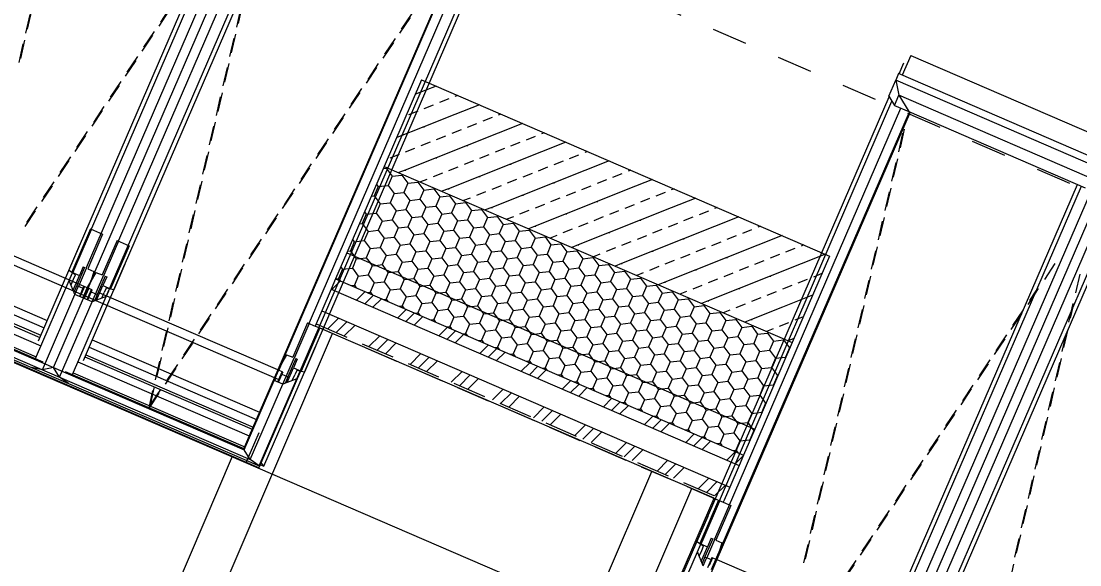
# Model space of a CAD drawing. Header units: millimetres. Extents: x 12535370 to 12592842, y 356201668 to 356234587.
# Drawn here: x 12551179 to 12554355, y 356209654 to 356211286 of the extents above; entities that cross this region are included whole.
import ezdxf

# ---------------------------------------------------------------- set-up
doc = ezdxf.new("R2010")
doc.units = ezdxf.units.MM
doc.header["$MEASUREMENT"] = 0
doc.set_wipeout_variables(frame=1)
for name, pattern in [('Dashed', [211.666667, 105.833333, -105.833333]), ('Strich 2_1mm', [150, 100, -50]), ('Wipeout_Contour', [1000, 0, -1000])]:
    doc.linetypes.add(name, pattern=pattern)
for name, color, linetype in [('New_045 Dachkonstruktionen', 7, 'Continuous'), ('New_080 Raumdefinitionen', 7, 'Continuous'), ('New_GRUNDSTÜCKSGRENZE', 7, 'Continuous')]:
    doc.layers.add(name, color=color, linetype=linetype)
for name, color, linetype, lineweight in [('New_045 Dachkonstruktionen_Pen_No__1', 7, 'Continuous', 13), ('New_255 Plangrafiken_Pen_No__1', 7, 'Continuous', 13), ('New_255 Plangrafiken_Pen_No__39', 8, 'Continuous', 13), ('New_GRUNDSTÜCKSGRENZE_Pen_No__1', 7, 'Continuous', 13)]:
    doc.layers.add(name, color=color, linetype=linetype, lineweight=lineweight)
doc.styles.add('GENERATED_STYLE_1', font='arial.ttf')
doc.dimstyles.new('GENERATED_STYLE__1', dxfattribs={"dimtxt": 125, "dimasz": 47.5, "dimexe": 0.18, "dimexo": 2, "dimgap": 0, "dimtad": 1, "dimlfac": 0.001, "dimzin": 0, "dimdsep": 46, "dimtxsty": 'GENERATED_STYLE_1', "dimblk": 'ARROWHEAD_2', "dimblk1": 'ARROWHEAD_2', "dimblk2": 'ARROWHEAD_2', "dimcen": 0.09, "dimclrd": 7, "dimclre": 7, "dimclrt": 7, "dimadec": 0, "dimazin": 0, "dimtfac": 1, "dimtdec": 4, "dimtmove": 0, "dimatfit": 3, "dimfxl": 1, "dimtolj": 1, "dimtzin": 0, "dimarcsym": 0})
pattern_1 = [(45, (12240439.16, 356160438.36), (-88.38835, 88.38835), []), (45, (12240421.48, 356160456.03), (-88.38835, 88.38835), []), (45, (12240403.8, 356160473.71), (-88.38835, 88.38835), [])]
pattern_2 = [(246.636458, (12240439.157, 356160438.356), (-47.701051, 20.606061), [30, -60]), (246.636458, (12240445.16, 356160386.74), (-47.701051, 20.606061), [30, -60]), (306.636458, (12240427.26, 356160410.815), (41.695898, 31.007291), [30, -60]), (306.636458, (12240474.96, 356160390.21), (41.695898, 31.007291), [30, -60]), (6.636458, (12240439.157, 356160438.356), (-6.005153, 51.613352), [30, -60]), (6.636458, (12240486.86, 356160417.75), (-6.005153, 51.613352), [30, -60])]

# ---------------------------------------------------------------- blocks, each defined once
blk = doc.blocks.new('Dachfenster_Kippflügel 10[11]', base_point=(12240439.2, 356160438.4))
at = {"layer": 'New_045 Dachkonstruktionen', "linetype": 'Continuous', "lineweight": 0}
for p, q in [((12551365.5, 356210454.2), (12551339.7, 356210465.3)), ((12551366.8, 356210462.8), (12551365.6, 356210454.1))]:
    blk.add_line(p, q, dxfattribs=at)
at = {"layer": 'New_045 Dachkonstruktionen', "linetype": 'Continuous', "lineweight": 0, "flags": 128}
for points in [[(12551825.3, 356211267.4), (12551838.1, 356211322.9)], [(12551830.3, 356211279), (12551843.1, 356211334.6)], [(12552319.9, 356211261.4), (12552351.6, 356211308.8)], [(12552314.8, 356211249.7), (12552346.5, 356211297.1)], [(12551810, 356211190.9), (12551822.8, 356211246.5)], [(12551805, 356211179.2), (12551817.8, 356211234.8)], [(12552264.6, 356211174.5), (12552296.3, 356211221.9)], [(12552269.6, 356211186.2), (12552301.3, 356211233.6)], [(12551784.6, 356211091.1), (12551797.4, 356211146.7)], [(12551789.7, 356211102.8), (12551802.5, 356211158.3)], [(12552214.3, 356211099.3), (12552246, 356211146.7)], [(12552219.4, 356211111), (12552251.1, 356211158.4)], [(12552169.1, 356211035.8), (12552200.8, 356211083.2)], [(12551764.3, 356211002.9), (12551777.1, 356211058.5)], [(12551769.4, 356211014.6), (12551782.2, 356211070.2)], [(12552164.1, 356211024.1), (12552195.8, 356211071.5)], [(12552113.9, 356210948.9), (12552145.5, 356210996.3)], [(12552118.9, 356210960.5), (12552150.6, 356211008)], [(12551744, 356210914.8), (12551756.8, 356210970.4)], [(12551749, 356210926.5), (12551761.9, 356210982.1)], [(12552068.7, 356210885.3), (12552100.3, 356210932.8)], [(12551728.7, 356210838.3), (12551741.5, 356210893.9)], [(12552063.6, 356210873.6), (12552095.3, 356210921.1)], [(12551723.7, 356210826.7), (12551736.5, 356210882.2)], [(12552013.4, 356210798.4), (12552045, 356210845.9)], [(12552018.4, 356210810.1), (12552050.1, 356210857.5)], [(12551708.4, 356210750.2), (12551721.2, 356210805.8)], [(12551703.4, 356210738.5), (12551716.2, 356210794.1)], [(12551963.1, 356210723.2), (12551994.8, 356210770.6)], [(12551968.2, 356210734.9), (12551999.8, 356210782.3)], [(12551683, 356210650.4), (12551695.9, 356210706)], [(12551688.1, 356210662.1), (12551700.9, 356210717.6)], [(12551917.9, 356210659.7), (12551949.6, 356210707.1)], [(12551912.9, 356210648), (12551944.5, 356210695.4)], [(12551321.6, 356210537.8), (12551354.7, 356210614.4)], [(12551662.7, 356210562.2), (12551675.5, 356210617.8)], [(12551667.8, 356210573.9), (12551680.6, 356210629.5)], [(12551862.6, 356210572.8), (12551894.3, 356210620.2)], [(12551867.7, 356210584.5), (12551899.3, 356210631.9)], [(12551647.5, 356210485.8), (12551660.3, 356210541.4)], [(12551812.4, 356210497.6), (12551844.1, 356210545)], [(12551817.4, 356210509.3), (12551849.1, 356210556.7)], [(12551230.2, 356210326.2), (12551321.6, 356210537.8)], [(12551322.7, 356210507.7), (12551329.7, 356210523.9)], [(12551328.2, 356210494), (12551335.8, 356210511.7)], [(12551330, 356210532.2), (12551330.2, 356210532.6)], [(12551334.3, 356210478.9), (12551353.1, 356210522.7)], [(12551642.4, 356210474.1), (12551655.2, 356210529.7)], [(12551221.4, 356210273.1), (12551322.7, 356210507.7)], [(12551345.4, 356210492.1), (12551336.9, 356210472.4)], [(12551363.8, 356210484.2), (12551353.1, 356210459.5)], [(12551368.4, 356210489.9), (12551358.3, 356210466.5)], [(12551381.3, 356210484.3), (12551367.8, 356210453.2)], [(12551767.2, 356210434.1), (12551798.9, 356210481.5)], [(12551242.2, 356210239.6), (12551339.7, 356210465.3)], [(12551275.9, 356210246.7), (12551365.6, 356210454.1)], [(12551358.3, 356210466.5), (12551354.9, 356210458.7)], [(12551363.4, 356210455), (12551366.8, 356210462.8)], [(12551627.1, 356210397.6), (12551639.9, 356210453.2)], [(12551762.1, 356210422.4), (12551793.8, 356210469.8)], [(12551622.1, 356210386), (12551634.9, 356210441.5)], [(12551711.9, 356210347.2), (12551743.6, 356210394.6)], [(12551716.9, 356210358.9), (12551748.6, 356210406.3)], [(12551601.8, 356210297.8), (12551614.6, 356210353.4)], [(12551606.8, 356210309.5), (12551619.6, 356210365.1)], [(12551391.8, 356210329.5), (12551893.9, 356210112.6)], [(12551661.6, 356210272), (12551693.3, 356210319.4)], [(12551666.7, 356210283.6), (12551698.4, 356210331.1)], [(12551382.2, 356210307.4), (12551884.3, 356210090.5)], [(12552028.4, 356210232.5), (12552061.5, 356210309.1)], [(12551349, 356210263.2), (12551863, 356210041.2)], [(12551369.6, 356210278.2), (12551871.7, 356210061.3)], [(12551372.4, 356210284.7), (12551874.5, 356210067.8)], [(12551581.4, 356210209.7), (12551594.3, 356210265.2)], [(12551586.5, 356210221.4), (12551599.3, 356210276.9)], [(12551616.4, 356210208.4), (12551648.1, 356210255.9)], [(12551242.2, 356210239.6), (12551209.7, 356210246.2)], [(12551275.9, 356210246.7), (12551242.2, 356210239.6)], [(12551275.9, 356210246.7), (12551847.8, 356209999.7)], [(12551310.6, 356210234.6), (12551848.8, 356210002.1)], [(12551335, 356210230.8), (12551851.2, 356210007.8)], [(12551611.4, 356210196.7), (12551643.1, 356210244.2)], [(12551948.6, 356210239.2), (12551863, 356210041.2), (12551846.6, 356210003.1)], [(12551906.4, 356209950), (12552028.4, 356210232.5)], [(12551960.5, 356210226.4), (12551949.8, 356210201.7)], [(12551951.3, 356210210.3), (12551961.4, 356210233.7)], [(12551976.9, 356210201.3), (12551995.8, 356210245.1)], [(12551992, 356210207.3), (12551999.6, 356210224.9)], [(12552005.7, 356210212.6), (12552012.7, 356210228.9)], [(12552018.5, 356210234.8), (12552018.7, 356210235.1)], [(12551293.8, 356210217.3), (12551865.7, 356209970.3)], [(12551320.9, 356210198.2), (12551892.7, 356209951.1)], [(12551847.8, 356209999.7), (12551937.4, 356210207.1)], [(12551865.7, 356209970.3), (12551963.2, 356210196)], [(12551892.7, 356209951.1), (12552005.7, 356210212.6)], [(12551939.5, 356210206.2), (12551942.8, 356210214)], [(12551948, 356210202.5), (12551951.3, 356210210.3)], [(12551978.8, 356210218.5), (12551970.3, 356210198.8)], [(12551562.1, 356210125.9), (12551573.9, 356210177.1)], [(12551563.6, 356210125.3), (12551592.8, 356210169)], [(12551566.2, 356210133.2), (12551573.8, 356210166.1), (12551579, 356210188.8)], [(12551566.2, 356210133.2), (12551584.9, 356210161.3), (12551597.9, 356210180.6)], [(12551865.7, 356209970.3), (12551847.8, 356209999.7)], [(12551892.7, 356209951.1), (12551865.7, 356209970.3)], [(12551894.5, 356209955.2), (12551906.4, 356209950)], [(12551906.4, 356209950), (12551897.7, 356209962.5)]]:
    blk.add_lwpolyline(points, dxfattribs=at)
at = {"color": 254, "linetype": 'Wipeout_Contour', "lineweight": 0, "ltscale": 2138589816.948577}
blk.add_wipeout([(12551378.1, 356210542.7), (12551423, 356210646.5), (12551386.3, 356210662.4), (12551330.2, 356210532.6), (12551353.1, 356210522.7), (12551364.4, 356210548.6)], dxfattribs=at).dxf.layer = 'New_045 Dachkonstruktionen'
at = {"color": 254, "linetype": 'Wipeout_Contour', "lineweight": 0, "ltscale": 2138587964.419727}
blk.add_wipeout([(12551974.8, 356210284.9), (12551948.6, 356210239.2), (12551963.3, 356210232.9), (12551960.5, 356210226.4), (12551978.8, 356210218.5), (12552002.4, 356210273)], dxfattribs=at).dxf.layer = 'New_045 Dachkonstruktionen'
at = {"layer": 'New_045 Dachkonstruktionen', "linetype": 'Continuous', "lineweight": 0}
for p, q in [((12551386.3, 356210662.4), (12551423, 356210646.5)), ((12551379.5, 356210457.4), (12551951.3, 356210210.3)), ((12551974.8, 356210284.9), (12551948.6, 356210239.2)), ((12551951.3, 356210210.3), (12551961.4, 356210233.7)), ((12551963.3, 356210232.9), (12551960.5, 356210226.4)), ((12551937.4, 356210207.1), (12551942.8, 356210214)), ((12551963.2, 356210196), (12551937.4, 356210207.1)), ((12552005.7, 356210212.6), (12551963.2, 356210196))]:
    blk.add_line(p, q, dxfattribs=at)
at = {"color": 254, "linetype": 'Wipeout_Contour', "lineweight": 0, "ltscale": 2138589393.733227}
blk.add_wipeout([(12551396.5, 356210534.7), (12551369, 356210546.6), (12551345.4, 356210492.1), (12551363.8, 356210484.2), (12551366.6, 356210490.7), (12551381.3, 356210484.3)], dxfattribs=at).dxf.layer = 'New_045 Dachkonstruktionen'
at = {"color": 254, "linetype": 'Wipeout_Contour', "lineweight": 0, "ltscale": 2138588273.85915}
blk.add_wipeout([(12551993.2, 356210277), (12552007, 356210271), (12551995.8, 356210245.1), (12552018.7, 356210235.1), (12552074.8, 356210365), (12552038.1, 356210380.8)], dxfattribs=at).dxf.layer = 'New_045 Dachkonstruktionen'
at = {"layer": 'New_045 Dachkonstruktionen', "linetype": 'Continuous', "lineweight": 0}
for p, q in [((12551386.3, 356210662.4), (12551330.2, 356210532.6)), ((12551423, 356210646.5), (12551378.1, 356210542.7)), ((12551321.6, 356210537.8), (12551354.7, 356210614.4)), ((12551369, 356210546.6), (12551345.4, 356210492.1)), ((12551364.4, 356210548.6), (12551353.1, 356210522.7)), ((12551364.4, 356210548.6), (12551369, 356210546.6)), ((12551378.1, 356210542.7), (12551396.5, 356210534.7)), ((12551341.4, 356210524.6), (12551321.6, 356210537.8)), ((12551322.7, 356210507.7), (12551329.7, 356210523.9)), ((12551330.2, 356210532.6), (12551353.1, 356210522.7)), ((12551335.8, 356210511.7), (12551341.4, 356210524.6)), ((12551396.5, 356210534.7), (12551381.3, 356210484.3)), ((12551339.7, 356210465.3), (12551322.7, 356210507.7)), ((12551345.4, 356210492.1), (12551363.8, 356210484.2)), ((12551368.4, 356210489.9), (12551358.3, 356210466.5)), ((12551366.6, 356210490.7), (12551363.8, 356210484.2)), ((12552038.1, 356210380.8), (12551993.2, 356210277)), ((12552074.8, 356210365), (12552018.7, 356210235.1)), ((12552061.5, 356210309.1), (12552028.4, 356210232.5)), ((12551974.8, 356210284.9), (12551993.2, 356210277)), ((12552002.4, 356210273), (12551978.8, 356210218.5)), ((12552007, 356210271), (12551995.8, 356210245.1)), ((12552002.4, 356210273), (12552007, 356210271)), ((12551960.5, 356210226.4), (12551978.8, 356210218.5)), ((12551995.8, 356210245.1), (12552018.7, 356210235.1)), ((12552005.2, 356210237.9), (12551999.6, 356210224.9)), ((12552028.4, 356210232.5), (12552005.2, 356210237.9)), ((12552012.7, 356210228.9), (12552005.7, 356210212.6))]:
    blk.add_line(p, q, dxfattribs=at)
at = {"layer": 'New_045 Dachkonstruktionen', "linetype": 'Continuous', "lineweight": 0, "flags": 128}
for points in [[(12551321.6, 356210537.8), (12551891.3, 356211856.8)], [(12551322.7, 356210507.7), (12551903.3, 356211851.6)], [(12551339.7, 356210465.3), (12551933.1, 356211838.8)], [(12551365.6, 356210454.1), (12551958.9, 356211827.6)], [(12551937.4, 356210207.1), (12552530.7, 356211580.6)], [(12552528.4, 356211581.6), (12551948.6, 356210239.2)], [(12551963.2, 356210196), (12552556.5, 356211569.4)], [(12552005.7, 356210212.6), (12552589.6, 356211564.4)], [(12552028.4, 356210232.5), (12552605.2, 356211567.7)], [(12551963.3, 356210232.9), (12551961.4, 356210233.7), (12551948.6, 356210239.2), (12551391.4, 356210479.9), (12551389.6, 356210480.7)], [(12552038.1, 356210380.8), (12552061, 356210370.9), (12552074.8, 356210365)]]:
    blk.add_lwpolyline(points, dxfattribs=at)
blk = doc.blocks.new('Dachfenster_Kippflügel 10[12]', base_point=(12240439.2, 356160438.4))
at = {"layer": 'New_045 Dachkonstruktionen', "linetype": 'Continuous', "lineweight": 0, "flags": 128}
for points in [[(12551192.5, 356211250), (12551205.3, 356211305.5)], [(12551197.5, 356211261.7), (12551210.3, 356211317.2)], [(12551592.2, 356211271.1), (12551623.9, 356211318.5)], [(12551597.3, 356211282.8), (12551629, 356211330.2)], [(12551542, 356211195.9), (12551573.7, 356211243.3)], [(12551547, 356211207.6), (12551578.7, 356211255)], [(12551172.1, 356211161.8), (12551184.9, 356211217.4)], [(12551177.2, 356211173.5), (12551190, 356211229.1)], [(12551496.8, 356211132.4), (12551528.5, 356211179.8)], [(12551491.7, 356211120.7), (12551523.4, 356211168.1)], [(12551441.5, 356211045.5), (12551473.2, 356211092.9)], [(12551446.5, 356211057.2), (12551478.2, 356211104.6)], [(12551391.2, 356210970.3), (12551422.9, 356211017.7)], [(12551396.3, 356210981.9), (12551428, 356211029.4)], [(12551346, 356210906.7), (12551377.7, 356210954.2)], [(12551341, 356210895), (12551372.7, 356210942.5)], [(12551290.8, 356210819.8), (12551322.4, 356210867.3)], [(12551295.8, 356210831.5), (12551327.5, 356210878.9)], [(12551245.6, 356210756.3), (12551277.2, 356210803.7)], [(12551240.5, 356210744.6), (12551272.2, 356210792)], [(12551190.3, 356210669.4), (12551221.9, 356210716.8)], [(12551195.3, 356210681.1), (12551227, 356210728.5)], [(12550754.7, 356210604.7), (12551256.8, 356210387.8)], [(12550745.1, 356210582.6), (12551247.2, 356210365.7)], [(12550732.5, 356210553.4), (12551234.6, 356210336.5)], [(12550735.3, 356210559.9), (12551237.4, 356210343)], [(12551456.6, 356210479.5), (12551489.7, 356210556.1)], [(12550723.8, 356210533.3), (12551237.9, 356210311.2)], [(12550637.9, 356210493.2), (12551320.9, 356210198.2)], [(12550670.4, 356210486.6), (12551293.8, 356210217.3)], [(12550704.1, 356210493.7), (12551275.9, 356210246.7)], [(12550705.1, 356210496.1), (12551243.3, 356210263.6)], [(12550707.6, 356210501.8), (12551223.8, 356210278.8)], [(12551376.7, 356210486.3), (12551363.3, 356210455.1)], [(12551365.2, 356210267.9), (12551456.6, 356210479.5)], [(12551379.5, 356210457.4), (12551389.6, 356210480.7)], [(12551405, 356210448.4), (12551423.9, 356210492.1)], [(12551446.7, 356210481.8), (12551446.8, 356210482.2)], [(12551275.9, 356210246.7), (12551365.5, 356210454.2)], [(12551332.5, 356210225.1), (12551433.9, 356210459.7)], [(12551367.6, 356210453.2), (12551371, 356210461)], [(12551376.1, 356210449.6), (12551379.5, 356210457.4)], [(12551388.6, 356210473.4), (12551377.9, 356210448.8)], [(12551407, 356210465.5), (12551398.4, 356210445.8)], [(12551420.2, 356210454.3), (12551427.8, 356210471.9)], [(12551433.9, 356210459.7), (12551440.9, 356210475.9)], [(12551293.8, 356210217.3), (12551391.3, 356210443)], [(12551293.8, 356210217.3), (12551275.9, 356210246.7)], [(12551320.9, 356210198.2), (12551293.8, 356210217.3)]]:
    blk.add_lwpolyline(points, dxfattribs=at)
at = {"color": 254, "linetype": 'Wipeout_Contour', "lineweight": 0, "ltscale": 2138589324.882519}
blk.add_wipeout([(12551403, 356210531.9), (12551376.7, 356210486.3), (12551391.4, 356210479.9), (12551388.6, 356210473.4), (12551407, 356210465.5), (12551430.5, 356210520)], dxfattribs=at).dxf.layer = 'New_045 Dachkonstruktionen'
at = {"layer": 'New_045 Dachkonstruktionen', "linetype": 'Continuous', "lineweight": 0}
for p, q in [((12551403, 356210531.9), (12551376.7, 356210486.3)), ((12551379.5, 356210457.4), (12551389.6, 356210480.7)), ((12551391.4, 356210479.9), (12551388.6, 356210473.4)), ((12551365.5, 356210454.2), (12551371, 356210461)), ((12551433.9, 356210459.7), (12551391.3, 356210443))]:
    blk.add_line(p, q, dxfattribs=at)
at = {"layer": 'New_045 Dachkonstruktionen', "linetype": 'Continuous', "lineweight": 0, "flags": 128}
for points in [[(12550794.7, 356210737.7), (12550796.5, 356210736.9), (12550809.4, 356210731.4), (12551366.6, 356210490.7), (12551368.4, 356210489.9), (12551376.7, 356210486.3), (12551381.3, 356210484.3), (12551389.6, 356210480.7)], [(12550786.4, 356210713.5), (12551358.3, 356210466.5), (12551379.5, 356210457.4)], [(12551391.3, 356210443), (12551365.6, 356210454.1), (12551365.5, 356210454.2)]]:
    blk.add_lwpolyline(points, dxfattribs=at)
at = {"color": 254, "linetype": 'Wipeout_Contour', "lineweight": 0, "ltscale": 2138589634.321473}
blk.add_wipeout([(12551421.3, 356210524), (12551435.1, 356210518.1), (12551423.9, 356210492.1), (12551446.8, 356210482.2), (12551502.9, 356210612), (12551466.2, 356210627.9)], dxfattribs=at).dxf.layer = 'New_045 Dachkonstruktionen'
at = {"layer": 'New_045 Dachkonstruktionen', "linetype": 'Continuous', "lineweight": 0}
for p, q in [((12551466.2, 356210627.9), (12551421.3, 356210524)), ((12551502.9, 356210612), (12551446.8, 356210482.2)), ((12551466.2, 356210627.9), (12551502.9, 356210612)), ((12551489.7, 356210556.1), (12551456.6, 356210479.5)), ((12551403, 356210531.9), (12551421.3, 356210524)), ((12551430.5, 356210520), (12551407, 356210465.5)), ((12551435.1, 356210518.1), (12551423.9, 356210492.1)), ((12551430.5, 356210520), (12551435.1, 356210518.1)), ((12551423.9, 356210492.1), (12551446.8, 356210482.2)), ((12551433.4, 356210484.9), (12551427.8, 356210471.9)), ((12551456.6, 356210479.5), (12551433.4, 356210484.9)), ((12551388.6, 356210473.4), (12551407, 356210465.5)), ((12551440.9, 356210475.9), (12551433.9, 356210459.7))]:
    blk.add_line(p, q, dxfattribs=at)
at = {"layer": 'New_045 Dachkonstruktionen', "linetype": 'Continuous', "lineweight": 0, "flags": 128}
for points in [[(12551365.5, 356210454.2), (12551958.8, 356211827.6)], [(12551391.3, 356210443), (12551984.6, 356211816.5)], [(12551433.9, 356210459.7), (12552014.4, 356211803.6)], [(12551456.6, 356210479.5), (12552026.3, 356211798.5)]]:
    blk.add_lwpolyline(points, dxfattribs=at)
blk = doc.blocks.new('Dachfenster_Kippflügel 10[13]', base_point=(12240439.2, 356160438.4))
at = {"layer": 'New_045 Dachkonstruktionen', "linetype": 'Continuous', "lineweight": 0, "flags": 128}
for points in [[(12553778.2, 356209476.6), (12554347.9, 356210795.6)], [(12553779.3, 356209446.5), (12554359.9, 356210790.4)], [(12553796.3, 356209404.1), (12554389.6, 356210777.6)], [(12553822.1, 356209392.9), (12554415.4, 356210766.4)], [(12554342.8, 356210470.6), (12554355.6, 356210526.2)], [(12554322.5, 356210382.4), (12554335.3, 356210438)], [(12554327.5, 356210394.1), (12554335.5, 356210428.9)], [(12554307.2, 356210306), (12554320, 356210361.6)], [(12554302.2, 356210294.3), (12554315, 356210349.9)], [(12554281.8, 356210206.2), (12554294.7, 356210261.7)], [(12554286.9, 356210217.8), (12554299.7, 356210273.4)], [(12554261.5, 356210118), (12554274.3, 356210173.6)], [(12554266.6, 356210129.7), (12554279.4, 356210185.3)], [(12554246.3, 356210041.6), (12554259.1, 356210097.1)], [(12554241.2, 356210029.9), (12554254, 356210085.5)], [(12554225.9, 356209953.4), (12554238.7, 356210009)], [(12554220.9, 356209941.7), (12554233.7, 356209997.3)], [(12554200.6, 356209853.6), (12554213.4, 356209909.2)], [(12554205.6, 356209865.3), (12554218.4, 356209920.9)], [(12554180.2, 356209765.5), (12554193.1, 356209821)], [(12554185.3, 356209777.1), (12554198.1, 356209832.7)], [(12554159.9, 356209677.3), (12554172.7, 356209732.9)], [(12554165, 356209689), (12554177.8, 356209744.6)], [(12554144.7, 356209600.9), (12554157.5, 356209656.4)]]:
    blk.add_lwpolyline(points, dxfattribs=at)
blk = doc.blocks.new('Dachfenster_Kippflügel 10[14]', base_point=(12240439.2, 356160438.4))
at = {"layer": 'New_045 Dachkonstruktionen', "linetype": 'Continuous', "lineweight": 0, "flags": 128}
for points in [[(12553847.5, 356211182.8), (12553822, 356211123.7)], [(12553847.5, 356211182.8), (12554536, 356210885.3)], [(12553812.8, 356211127.7), (12553827.1, 356211160.8)], [(12553811, 356211128.4), (12553802.5, 356211109)], [(12554521.5, 356210821.5), (12553811, 356211128.4)], [(12553781.8, 356211060.9), (12553802.5, 356211109)], [(12554513.1, 356210802), (12553802.5, 356211109)], [(12553802.5, 356211109), (12553812.2, 356211063.2)], [(12553781.8, 356211060.9), (12553799, 356211032.7)], [(12553799, 356211032.7), (12553812.2, 356211063.2)], [(12554473.2, 356210777.7), (12553812.2, 356211063.2)], [(12553812.2, 356211063.2), (12553842.2, 356211014.1)], [(12553799, 356211032.7), (12553842.2, 356211014.1), (12554370.9, 356210785.7)], [(12553831.9, 356210982), (12553834, 356210991.4)], [(12553836.9, 356210993.7), (12553839.1, 356211003)], [(12553816.6, 356210905.6), (12553829.4, 356210961.2)], [(12553811.6, 356210893.9), (12553824.4, 356210949.5)], [(12553791.3, 356210805.8), (12553804.1, 356210861.3)], [(12553796.3, 356210817.4), (12553809.1, 356210873)], [(12553770.9, 356210717.6), (12553783.7, 356210773.2)], [(12553776, 356210729.3), (12553788.8, 356210784.9)], [(12553822.1, 356209393), (12554415.4, 356210766.4)], [(12553847.9, 356209381.8), (12554441.2, 356210755.3)], [(12553890.4, 356209398.5), (12554471, 356210742.4)], [(12553913.2, 356209418.3), (12554482.9, 356210737.3)], [(12553750.6, 356210629.5), (12553763.4, 356210685.1)], [(12553755.7, 356210641.2), (12553768.5, 356210696.7)], [(12553735.3, 356210553), (12553748.2, 356210608.6)], [(12553730.3, 356210541.3), (12553743.1, 356210596.9)], [(12554249.8, 356210510.8), (12554281.5, 356210558.2)], [(12553715, 356210464.9), (12553727.8, 356210520.5)], [(12553710, 356210453.2), (12553722.8, 356210508.8)], [(12554199.6, 356210435.5), (12554231.2, 356210483)], [(12554204.6, 356210447.2), (12554224.4, 356210476.9)], [(12553689.7, 356210365.1), (12553702.5, 356210420.6)], [(12553694.7, 356210376.7), (12553707.5, 356210432.3)], [(12554154.4, 356210372), (12554186, 356210419.4)], [(12554149.3, 356210360.3), (12554181, 356210407.8)], [(12553669.3, 356210276.9), (12553682.2, 356210332.5)], [(12553674.4, 356210288.6), (12553687.2, 356210344.2)], [(12554099.1, 356210285.1), (12554130.7, 356210332.5)], [(12554104.1, 356210296.8), (12554135.8, 356210344.2)], [(12553654.1, 356210200.5), (12553666.9, 356210256)], [(12554048.8, 356210209.9), (12554080.5, 356210257.3)], [(12554053.9, 356210221.6), (12554085.5, 356210269)], [(12553649, 356210188.8), (12553661.8, 356210244.4)], [(12554003.6, 356210146.4), (12554035.3, 356210193.8)], [(12553633.8, 356210112.3), (12553646.6, 356210167.9)], [(12553998.6, 356210134.7), (12554030.2, 356210182.1)], [(12553628.7, 356210100.6), (12553641.5, 356210156.2)], [(12553948.3, 356210059.5), (12553980, 356210106.9)], [(12553953.4, 356210071.2), (12553985, 356210118.6)], [(12553608.4, 356210012.5), (12553621.2, 356210068.1)], [(12553613.4, 356210024.2), (12553626.2, 356210079.8)], [(12553903.1, 356209996), (12553934.8, 356210043.4)], [(12553898.1, 356209984.3), (12553929.8, 356210031.7)], [(12553588.1, 356209924.4), (12553600.9, 356209979.9)], [(12553593.1, 356209936), (12553605.9, 356209991.6)], [(12553847.8, 356209909.1), (12553879.5, 356209956.5)], [(12553852.9, 356209920.7), (12553884.6, 356209968.2)], [(12553567.8, 356209836.2), (12553580.6, 356209891.8)], [(12553572.8, 356209847.9), (12553585.6, 356209903.5)], [(12553797.6, 356209833.8), (12553829.3, 356209881.3)], [(12553802.6, 356209845.5), (12553834.3, 356209893)], [(12553552.5, 356209759.8), (12553565.3, 356209815.3)], [(12553752.4, 356209770.3), (12553784.1, 356209817.7)], [(12553206.3, 356209723.7), (12553239.4, 356209800.3)], [(12553547.4, 356209748.1), (12553560.2, 356209803.6)], [(12553747.3, 356209758.6), (12553779, 356209806.1)], [(12553084.3, 356209441.2), (12553206.3, 356209723.7)], [(12553214.8, 356209718), (12553214.9, 356209718.4)], [(12553527.1, 356209659.9), (12553539.9, 356209715.5)], [(12553532.2, 356209671.6), (12553545, 356209727.2)], [(12553697.1, 356209683.4), (12553728.8, 356209730.9)], [(12553702.1, 356209695.1), (12553733.8, 356209742.5)], [(12553094.5, 356209432), (12553207.4, 356209693.5)], [(12553207.4, 356209693.5), (12553214.4, 356209709.8)], [(12553212.9, 356209679.9), (12553220.5, 356209697.5)], [(12553219, 356209664.8), (12553237.9, 356209708.5)], [(12553266, 356209670.2), (12553180.4, 356209472.1), (12553163.9, 356209434)], [(12553230.1, 356209677.9), (12553221.6, 356209658.2)], [(12553248.5, 356209670), (12553237.8, 356209645.3)], [(12553253.1, 356209675.7), (12553243, 356209652.3)], [(12553646.8, 356209608.2), (12553678.5, 356209655.6)], [(12553651.9, 356209619.9), (12553683.6, 356209667.3)]]:
    blk.add_lwpolyline(points, dxfattribs=at)
at = {"color": 254, "linetype": 'Wipeout_Contour', "lineweight": 0, "ltscale": 2138585333.238371}
blk.add_wipeout([(12553262.8, 356209728.5), (12553307.7, 356209832.4), (12553271, 356209848.2), (12553214.9, 356209718.4), (12553237.9, 356209708.5), (12553249.1, 356209734.5)], dxfattribs=at).dxf.layer = 'New_045 Dachkonstruktionen'
at = {"layer": 'New_045 Dachkonstruktionen', "linetype": 'Continuous', "lineweight": 0, "flags": 128}
blk.add_lwpolyline([(12553271, 356209848.2), (12553284.8, 356209842.3), (12553307.7, 356209832.4)], dxfattribs=at)
at = {"color": 254, "linetype": 'Wipeout_Contour', "lineweight": 0, "ltscale": 2138584910.023032}
blk.add_wipeout([(12553281.2, 356209720.6), (12553253.7, 356209732.5), (12553230.1, 356209677.9), (12553248.5, 356209670), (12553251.3, 356209676.5), (12553266, 356209670.2)], dxfattribs=at).dxf.layer = 'New_045 Dachkonstruktionen'
at = {"layer": 'New_045 Dachkonstruktionen', "linetype": 'Continuous', "lineweight": 0}
for p, q in [((12553271, 356209848.2), (12553214.9, 356209718.4)), ((12553307.7, 356209832.4), (12553262.8, 356209728.5)), ((12553206.3, 356209723.7), (12553239.4, 356209800.3)), ((12553226.1, 356209710.5), (12553206.3, 356209723.7)), ((12553214.9, 356209718.4), (12553237.9, 356209708.5)), ((12553253.7, 356209732.5), (12553230.1, 356209677.9)), ((12553249.1, 356209734.5), (12553237.9, 356209708.5)), ((12553249.1, 356209734.5), (12553253.7, 356209732.5)), ((12553262.8, 356209728.5), (12553281.2, 356209720.6)), ((12553281.2, 356209720.6), (12553266, 356209670.2)), ((12553207.4, 356209693.5), (12553214.4, 356209709.8)), ((12553224.4, 356209651.1), (12553207.4, 356209693.5)), ((12553220.5, 356209697.5), (12553226.1, 356209710.5)), ((12553230.1, 356209677.9), (12553248.5, 356209670)), ((12553253.1, 356209675.7), (12553243, 356209652.3)), ((12553251.3, 356209676.5), (12553248.5, 356209670))]:
    blk.add_line(p, q, dxfattribs=at)
at = {"layer": 'New_045 Dachkonstruktionen', "linetype": 'Continuous', "lineweight": 0, "flags": 128}
for points in [[(12553206.3, 356209723.7), (12553783.1, 356211058.8)], [(12553207.4, 356209693.5), (12553791.4, 356211045.3)], [(12553224.4, 356209651.1), (12553817.8, 356211024.6)], [(12553250.3, 356209640), (12553843.6, 356211013.5)], [(12553845.8, 356211012.5), (12553266, 356209670.2)], [(12553251.3, 356209676.5), (12553253.1, 356209675.7), (12553266, 356209670.2), (12553823.1, 356209429.5), (12553825, 356209428.7)]]:
    blk.add_lwpolyline(points, dxfattribs=at)
blk = doc.blocks.new('Roof_2', base_point=(12557854.8, 356205888.1))
at = {"layer": 'New_045 Dachkonstruktionen', "linetype": 'Continuous', "lineweight": 0, "true_color": 0x000000}
h = blk.add_hatch(dxfattribs=at)
h.set_pattern_fill('BETON_BEWEHRT_SN46', color=18, style=0, pattern_type=2)
h.set_pattern_definition([(201.636458, (12240439.16, 356160438.36), (-36.87161, 92.954206), [30, -20]), (201.636458, (12240457.59, 356160391.88), (-36.87161, 92.954206), [100, 0])])
h.paths.add_polyline_path([(12553491.7, 356210321.3), (12553603.9, 356210581), (12552380.1, 356211109.6), (12552268, 356210850)])
h = blk.add_hatch(dxfattribs=at)
h.set_pattern_fill('DÄMMSTOFF__POLYSTYROL_EPS', color=18, style=0, pattern_type=2)
h.set_pattern_definition(pattern_2)
h.paths.add_polyline_path([(12553379.5, 356210061.7), (12553491.7, 356210321.3), (12552268, 356210850), (12552155.8, 356210590.3)])
h = blk.add_hatch(dxfattribs=at)
h.set_pattern_fill('DÄMMSTOFF__POLYSTYROL_EPS', color=18, style=0, pattern_type=2)
h.set_pattern_definition(pattern_2)
h.paths.add_polyline_path([(12553345.9, 356209983.8), (12553379.5, 356210061.7), (12552155.8, 356210590.3), (12552122.1, 356210512.4)])
h = blk.add_hatch(dxfattribs=at)
h.set_pattern_fill('HOLZWERKSTOFF', color=18, style=0, pattern_type=2)
h.set_pattern_definition(pattern_1)
h.paths.add_polyline_path([(12552108.7, 356210481.3), (12553332.4, 356209952.6), (12553345.9, 356209983.8), (12552122.1, 356210512.4)])
h = blk.add_hatch(dxfattribs=at)
h.set_pattern_fill('HOLZWERKSTOFF', color=18, style=0, pattern_type=2)
h.set_pattern_definition(pattern_1)
h.paths.add_polyline_path([(12552063.8, 356210377.4), (12553287.6, 356209848.8), (12553304.4, 356209887.7), (12552080.6, 356210416.4)])
at = {"layer": 'New_045 Dachkonstruktionen_Pen_No__1', "color": 7, "linetype": 'Continuous', "lineweight": 13}
for p, q in [((12552380.1, 356211109.6), (12553603.9, 356210581)), ((12552268, 356210850), (12553491.7, 356210321.3)), ((12552155.8, 356210590.3), (12553379.5, 356210061.7)), ((12552122.1, 356210512.4), (12553345.9, 356209983.8)), ((12552108.7, 356210481.3), (12553332.4, 356209952.6)), ((12552080.6, 356210416.4), (12553304.4, 356209887.7))]:
    blk.add_line(p, q, dxfattribs=at)
at = {"layer": 'New_045 Dachkonstruktionen_Pen_No__1', "color": 7, "linetype": 'Strich 2_1mm', "lineweight": 13}
for p, q in [((12552063.8, 356210377.4), (12553287.6, 356209848.8)), ((12552074.8, 356210365), (12553271, 356209848.2))]:
    blk.add_line(p, q, dxfattribs=at)
at = {"layer": 'New_045 Dachkonstruktionen_Pen_No__1', "color": 7, "linetype": 'Continuous', "lineweight": 13, "flags": 128}
for points in [[(12552380.1, 356211109.6), (12552268, 356210850), (12552155.8, 356210590.3), (12552122.1, 356210512.4), (12552108.7, 356210481.3), (12552080.6, 356210416.4), (12552063.8, 356210377.4), (12552061, 356210370.9)], [(12553603.9, 356210581), (12553491.7, 356210321.3), (12553379.5, 356210061.7), (12553345.9, 356209983.8), (12553332.4, 356209952.6), (12553304.4, 356209887.7), (12553287.6, 356209848.8), (12553284.8, 356209842.3)]]:
    blk.add_lwpolyline(points, dxfattribs=at)
at = {"layer": 'New_045 Dachkonstruktionen', "linetype": 'Continuous', "lineweight": 0}
blk.add_blockref('Dachfenster_Kippflügel 10[13]', (12240439.2, 356160438.4), dxfattribs=at)
for name in ['Dachfenster_Kippflügel 10[11]', 'Dachfenster_Kippflügel 10[14]']:
    blk.add_blockref(name, (12240439.2, 356160438.4), dxfattribs=at)
blk.add_blockref('Dachfenster_Kippflügel 10[12]', (12240439.2, 356160438.4), dxfattribs=at)
blk = doc.blocks.new('*D156', base_point=(12240439.2, 356160438.4))
at = {"layer": 'New_GRUNDSTÜCKSGRENZE_Pen_No__1', "color": 7, "linetype": 'Continuous', "lineweight": 13, "transparency": 16777216}
for p, q in [((12549706.5, 356208299.3), (12549648.6, 356208256.3)), ((12549677.6, 356208277.8), (12550898.5, 356207750.4)), ((12550879.9, 356207707.3), (12550917.1, 356207793.4)), ((12550927.5, 356207771.9), (12550869.6, 356207728.8)), ((12550898.5, 356207750.4), (12552128.7, 356207219))]:
    blk.add_line(p, q, dxfattribs=at)
at = {"layer": 'New_GRUNDSTÜCKSGRENZE_Pen_No__1', "color": 7, "lineweight": 13, "transparency": 16777216, "insert": (12550144.8, 356208103.2), "char_height": 125, "attachment_point": 7, "rotation": 336.6365, "style": 'GENERATED_STYLE_1'}
blk.add_mtext('\\A1;{\\pql;\\fArial|b0|i0|c0|p0;\\W1.000000;1,33}', dxfattribs=at)
blk = doc.blocks.new('ARROWHEAD_2')
at = {"color": 0, "linetype": 'Continuous', "lineweight": 0}
for p, q in [((0, 0), (-1, 0)), ((-0.378, -0.655), (0.378, 0.655))]:
    blk.add_line(p, q, dxfattribs=at)
blk = doc.blocks.new('*D157', base_point=(12240439.2, 356160438.4))
at = {"layer": 'New_GRUNDSTÜCKSGRENZE_Pen_No__1', "color": 7, "linetype": 'Continuous', "lineweight": 13, "transparency": 16777216}
for p, q in [((12550927.5, 356207771.9), (12550869.6, 356207728.8)), ((12550898.5, 356207750.4), (12552128.7, 356207219)), ((12552157.6, 356207240.5), (12552099.7, 356207197.4)), ((12552110.1, 356207175.9), (12552147.2, 356207262)), ((12552128.7, 356207219), (12553349.6, 356206691.5))]:
    blk.add_line(p, q, dxfattribs=at)
at = {"layer": 'New_GRUNDSTÜCKSGRENZE_Pen_No__1', "color": 7, "lineweight": 13, "transparency": 16777216, "insert": (12551370.4, 356207573.8), "char_height": 125, "attachment_point": 7, "rotation": 336.6365, "style": 'GENERATED_STYLE_1'}
blk.add_mtext('\\A1;{\\pql;\\fArial|b0|i0|c0|p0;\\W1.000000;1,34}', dxfattribs=at)
blk = doc.blocks.new('*D160', base_point=(12240439.2, 356160438.4))
at = {"layer": 'New_GRUNDSTÜCKSGRENZE_Pen_No__1', "color": 7, "linetype": 'Continuous', "lineweight": 13, "transparency": 16777216}
for p, q in [((12538554, 356212712), (12538516.8, 356212625.9)), ((12538564.3, 356212690.5), (12538506.4, 356212647.4)), ((12538535.4, 356212669), (12538507.3, 356212681.1)), ((12557164.1, 356204621.7), (12538535.4, 356212669)), ((12557182.7, 356204664.7), (12557145.5, 356204578.7)), ((12557135.1, 356204600.2), (12557193, 356204643.2)), ((12557192.1, 356204609.6), (12557164.1, 356204621.7))]:
    blk.add_line(p, q, dxfattribs=at)
at = {"layer": 'New_GRUNDSTÜCKSGRENZE_Pen_No__1', "color": 7, "lineweight": 13, "transparency": 16777216, "insert": (12547622, 356208738.3), "char_height": 125, "attachment_point": 7, "rotation": 336.6365, "style": 'GENERATED_STYLE_1'}
blk.add_mtext('\\A1;{\\pql;\\fArial|b0|i0|c0|p0;\\W1.000000;20,29\\fArial|b0|i0|c0|p0;\\W1.000000;\\A1{\\H.66x;\\S5^  ;}}', dxfattribs=at)

msp = doc.modelspace()

# ---------------------------------------------------------------- linework, layer by layer
at = {"layer": 'New_080 Raumdefinitionen', "color": 21, "linetype": 'Continuous', "lineweight": 0, "true_color": 0xffa8a8, "flags": 128}
msp.add_lwpolyline([(12550882.82, 356216354.627), (12550377.376, 356215186.327), (12547059.226, 356216619.712), (12545389.154, 356212752.124), (12557170.958, 356207664.594), (12555994.219, 356215123.579), (12553164.858, 356216340.319), (12552809.574, 356215521.008)], close=True, dxfattribs=at)

# ---------------------------------------------------------------- next in the draw order: block references
at = {"layer": 'New_045 Dachkonstruktionen', "color": 7, "linetype": 'Continuous', "lineweight": 13}
msp.add_blockref('Roof_2', (12557854.794, 356205888.099), dxfattribs=at)

# ---------------------------------------------------------------- next in the draw order: hatches: boundary and pattern name
at = {"layer": 'New_255 Plangrafiken_Pen_No__1', "linetype": 'Continuous', "lineweight": 13}
h = msp.add_hatch(dxfattribs=at)
h.set_pattern_fill('DOUBLE_1_8', style=0, pattern_type=2)
h.set_pattern_definition([(66.825, (12548468.5, 356210791), (-992.2, 666.5), []), (66.825, (12548358.2, 356210865.1), (-992.2, 666.5), [])])
h.paths.add_polyline_path([(12539105.04, 356213987.681), (12557854.794, 356205888.099), (12557520.481, 356208020.222), (12554542.788, 356209298.833), (12554361.17, 356208878.405), (12553076.31, 356209433.443), (12553257.928, 356209853.871), (12552072.53, 356210365.944), (12551891.228, 356209945.868), (12550622.773, 356210493.33), (12550804.391, 356210913.758), (12549699.876, 356211390.891), (12549518.436, 356210970.874), (12548250.159, 356211518.749), (12548431.6, 356211938.765), (12547349.576, 356212406.181), (12547168.136, 356211986.165), (12545899.86, 356212534.039), (12546081.3, 356212954.055), (12544979.247, 356213430.124), (12544797.807, 356213010.108), (12543529.53, 356213557.982), (12543710.97, 356213977.998), (12542498.715, 356214501.673), (12542317.275, 356214081.656), (12541048.998, 356214629.531), (12541230.438, 356215049.547), (12539767.45, 356215681.534)])

# ---------------------------------------------------------------- next in the draw order: linework, layer by layer
at = {"layer": 'New_255 Plangrafiken_Pen_No__1', "color": 7, "linetype": 'Continuous', "lineweight": 13, "flags": 128}
msp.add_lwpolyline([(12554361.17, 356208878.405), (12553076.31, 356209433.443), (12553257.928, 356209853.871), (12552072.53, 356210365.944), (12551891.228, 356209945.868), (12550622.773, 356210493.33), (12550804.391, 356210913.758), (12549699.876, 356211390.891), (12549518.436, 356210970.874), (12548250.159, 356211518.749), (12548431.6, 356211938.765), (12547349.576, 356212406.181), (12547168.136, 356211986.165), (12545899.86, 356212534.039), (12546081.3, 356212954.055)], dxfattribs=at)
at = {"layer": 'New_255 Plangrafiken_Pen_No__1', "color": 7, "linetype": 'Continuous', "lineweight": 13}
msp.add_lwpolyline([(12550671.793, 356210579.306), (12550632.785, 356210489.005), (12551853.734, 356209961.575), (12551892.743, 356210051.876)], dxfattribs=at)
at = {"layer": 'New_255 Plangrafiken_Pen_No__39', "color": 8, "linetype": 'Dashed', "lineweight": 13}
msp.add_line((12556850.84, 356209707.713), (12540604.676, 356216725.785), dxfattribs=at)

# ---------------------------------------------------------------- next in the draw order: dimensions: what is measured, and where the dimension line sits
at = {"layer": 'New_GRUNDSTÜCKSGRENZE', "color": 7, "linetype": 'Continuous', "lineweight": 13}
for base, p1, p2, angle, picture, middle in [((12538535.379, 356212668.969), (12557574.05, 356205570.758), (12538945.362, 356213618.042), 156.636458, '*D160', (12548005.336, 356208673.42)), ((12550898.523, 356207750.354), (12550632.785, 356210489.005), (12551853.734, 356209961.575), 336.636458, '*D156', (12550318.156, 356208096.379)), ((12552128.653, 356207218.959), (12551853.734, 356209961.575), (12553083.864, 356209430.179), 336.636458, '*D157', (12551543.695, 356207566.966))]:
    dim = msp.add_linear_dim(base=base, p1=p1, p2=p2, angle=angle, dimstyle='GENERATED_STYLE__1', dxfattribs=at)
    dim.commit()
    dim.dimension.update_dxf_attribs({"geometry": picture, "text_midpoint": middle, "dimtype": 160, "text_rotation": 336.636458})

doc.saveas('drawing.dxf')
